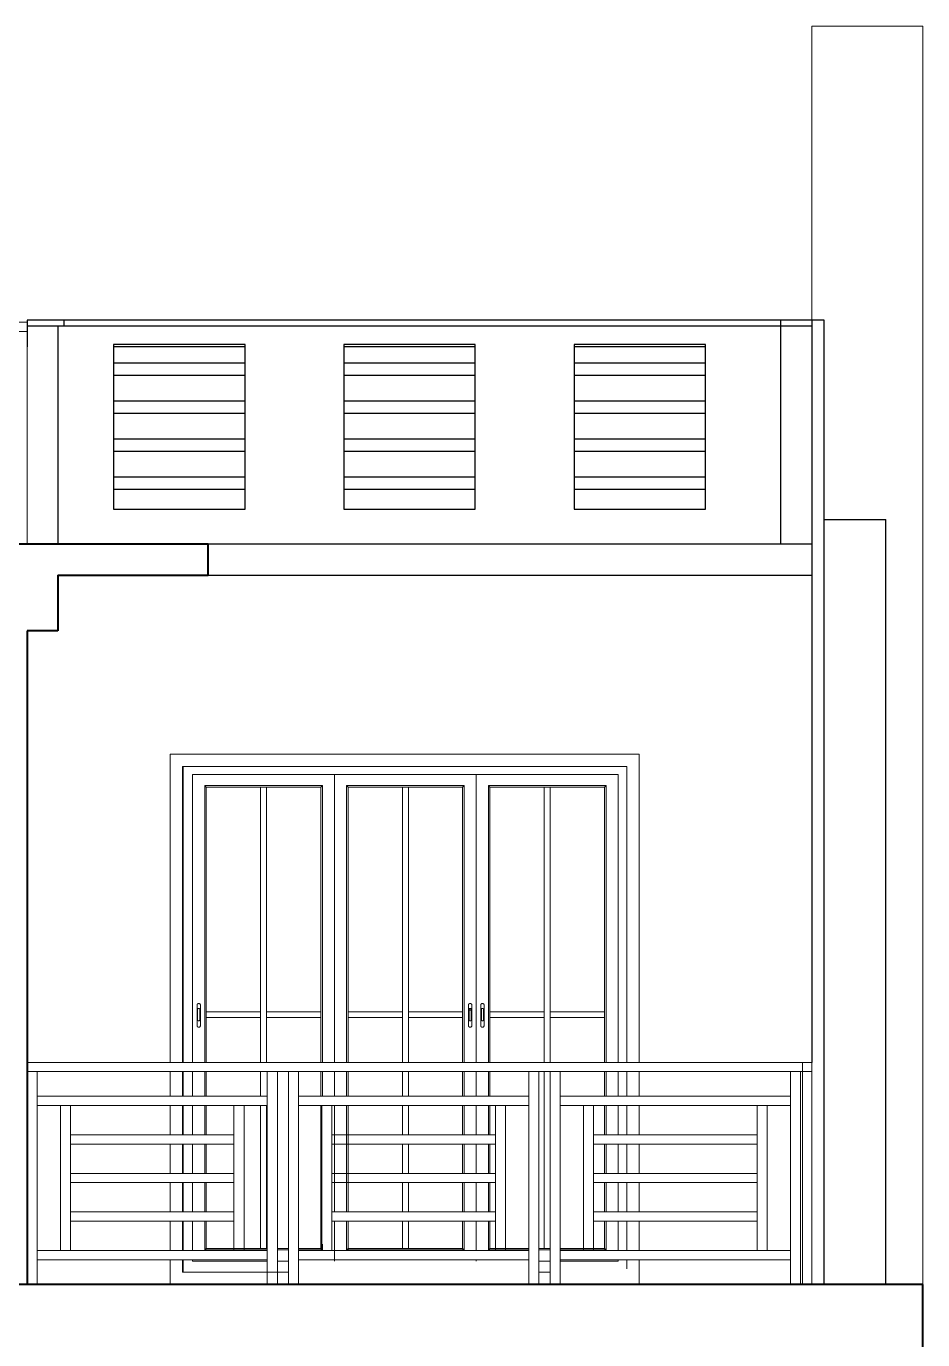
# Model space of a CAD drawing. Header units: inches. Extents: x 136316 to 155547, y -21384 to -17606.
# Drawn here: x 144683.8 to 144829.2, y -20387.6 to -20174.6 of the extents above; entities that cross this region are included whole.
import ezdxf

# ---------------------------------------------------------------- set-up
doc = ezdxf.new("R2010")
doc.units = ezdxf.units.IN
doc.header["$LTSCALE"] = 0.5
doc.header["$MEASUREMENT"] = 0
for name, color, linetype, lineweight in [('PARAPET', 50, 'Continuous', 13), ('wall', 1, 'Continuous', 40), ('wall light', 6, 'Continuous', 25), ('window', 4, 'Continuous', 13)]:
    doc.layers.add(name, color=color, linetype=linetype, lineweight=lineweight)

msp = doc.modelspace()

# ---------------------------------------------------------------- linework, layer by layer
at = {"layer": 'PARAPET'}
for p, q in [((144829.17, -20174.61), (144811.17, -20174.61)), ((144811.17, -20222.25), (144811.17, -20174.61)), ((144829.17, -20174.61), (144829.17, -20378.61)), ((144682.44, -20222.61), (144683.94, -20222.61)), ((144683.94, -20222.61), (144683.94, -20224.11)), ((144682.44, -20224.11), (144683.94, -20224.11)), ((144683.94, -20224.11), (144683.94, -20258.61)), ((144683.94, -20344.11), (144683.94, -20342.61)), ((144722.77, -20342.61), (144683.94, -20342.61)), ((144726.35, -20342.61), (144722.77, -20342.61)), ((144731.57, -20342.61), (144726.35, -20342.61)), ((144767.79, -20342.61), (144731.57, -20342.61)), ((144768.76, -20342.61), (144767.79, -20342.61)), ((144768.77, -20342.61), (144768.76, -20342.61)), ((144783.17, -20342.61), (144768.77, -20342.61)), ((144809.67, -20342.61), (144783.17, -20342.61)), ((144809.67, -20342.61), (144809.67, -20344.11)), ((144811.17, -20342.61), (144809.67, -20342.61)), ((144811.17, -20342.61), (144811.17, -20344.11)), ((144685.56, -20344.11), (144683.94, -20344.11)), ((144683.94, -20378.61), (144683.94, -20344.11)), ((144685.56, -20378.61), (144685.56, -20344.11)), ((144685.56, -20344.11), (144707.17, -20344.11)), ((144707.17, -20344.11), (144726.35, -20344.11)), ((144722.9, -20378.61), (144722.9, -20344.11)), ((144724.53, -20378.61), (144724.53, -20344.11)), ((144727.97, -20344.11), (144726.35, -20344.11)), ((144726.35, -20378.61), (144726.35, -20344.11)), ((144727.97, -20378.61), (144727.97, -20344.11)), ((144727.97, -20344.11), (144731.57, -20344.11)), ((144731.57, -20344.11), (144768.76, -20344.11)), ((144765.31, -20378.61), (144765.31, -20344.11)), ((144766.94, -20378.61), (144766.94, -20344.11)), ((144770.38, -20344.11), (144768.76, -20344.11)), ((144768.76, -20378.61), (144768.76, -20344.11)), ((144770.38, -20378.61), (144770.38, -20344.11)), ((144770.38, -20344.11), (144777.57, -20344.11)), ((144777.57, -20344.11), (144809.35, -20344.11)), ((144807.72, -20378.61), (144807.72, -20344.11)), ((144809.35, -20378.61), (144809.35, -20344.11)), ((144809.35, -20344.11), (144809.67, -20344.11)), ((144809.67, -20344.11), (144811.17, -20344.11)), ((144809.67, -20378.61), (144809.67, -20344.11)), ((144811.17, -20344.11), (144811.17, -20378.61)), ((144722.9, -20348.11), (144685.56, -20348.11)), ((144765.31, -20348.11), (144727.97, -20348.11)), ((144807.72, -20348.11), (144770.38, -20348.11)), ((144685.56, -20349.61), (144719.12, -20349.61)), ((144689.35, -20373.11), (144689.35, -20349.61)), ((144690.97, -20373.11), (144690.97, -20349.61)), ((144717.49, -20373.11), (144717.49, -20349.61)), ((144719.12, -20349.61), (144722.9, -20349.61)), ((144719.12, -20373.11), (144719.12, -20349.61)), ((144727.97, -20349.61), (144761.53, -20349.61)), ((144731.76, -20373.11), (144731.76, -20349.61)), ((144733.38, -20373.11), (144733.38, -20349.61)), ((144759.9, -20373.11), (144759.9, -20349.61)), ((144761.53, -20349.61), (144765.31, -20349.61)), ((144761.53, -20373.11), (144761.53, -20349.61)), ((144770.38, -20349.61), (144803.94, -20349.61)), ((144774.17, -20373.11), (144774.17, -20349.61)), ((144775.79, -20373.11), (144775.79, -20349.61)), ((144802.31, -20373.11), (144802.31, -20349.61)), ((144803.94, -20373.11), (144803.94, -20349.61)), ((144803.94, -20349.61), (144807.72, -20349.61)), ((144717.49, -20354.36), (144690.97, -20354.36)), ((144759.9, -20354.36), (144733.38, -20354.36)), ((144802.31, -20354.36), (144775.79, -20354.36)), ((144690.97, -20355.86), (144717.49, -20355.86)), ((144733.38, -20355.86), (144759.9, -20355.86)), ((144775.79, -20355.86), (144802.31, -20355.86)), ((144717.49, -20360.61), (144690.97, -20360.61)), ((144690.97, -20362.11), (144717.49, -20362.11)), ((144759.9, -20360.61), (144733.38, -20360.61)), ((144733.38, -20362.11), (144759.9, -20362.11)), ((144802.31, -20360.61), (144775.79, -20360.61)), ((144775.79, -20362.11), (144802.31, -20362.11)), ((144717.49, -20366.86), (144690.97, -20366.86)), ((144690.97, -20368.36), (144717.49, -20368.36)), ((144759.9, -20366.86), (144733.38, -20366.86)), ((144733.38, -20368.36), (144759.9, -20368.36)), ((144802.31, -20366.86), (144775.79, -20366.86)), ((144775.79, -20368.36), (144802.31, -20368.36)), ((144719.12, -20373.11), (144685.56, -20373.11)), ((144685.56, -20374.61), (144722.9, -20374.61)), ((144722.9, -20373.11), (144719.12, -20373.11)), ((144761.53, -20373.11), (144727.97, -20373.11)), ((144727.97, -20374.61), (144765.31, -20374.61)), ((144765.31, -20373.11), (144761.53, -20373.11)), ((144803.94, -20373.11), (144770.38, -20373.11)), ((144770.38, -20374.61), (144807.72, -20374.61)), ((144807.72, -20373.11), (144803.94, -20373.11)), ((144683.94, -20378.61), (144770.38, -20378.61)), ((144770.38, -20378.61), (144807.72, -20378.61)), ((144809.35, -20378.61), (144807.72, -20378.61)), ((144809.67, -20378.61), (144809.35, -20378.61)), ((144811.17, -20378.61), (144809.67, -20378.61)), ((144813.17, -20378.61), (144811.17, -20378.61))]:
    msp.add_line(p, q, dxfattribs=at)
at = {"layer": 'wall'}
for p, q in [((144688.94, -20263.61), (144713.3, -20263.61)), ((144688.94, -20263.61), (144688.94, -20272.61)), ((144688.94, -20272.61), (144683.94, -20272.61)), ((144683.94, -20272.61), (144683.94, -20378.61)), ((144813.17, -20378.61), (144678.94, -20378.61)), ((144829.17, -20378.61), (144813.17, -20378.61)), ((144829.17, -20392.61), (144829.17, -20378.61))]:
    msp.add_line(p, q, dxfattribs=at)
msp.add_lwpolyline([(144713.3, -20263.61), (144713.3, -20258.61), (144512.81, -20258.61), (144511.86, -20258.61), (144507.75, -20258.61), (144504.38, -20258.61)], dxfattribs=at)
at = {"layer": 'wall light'}
for p, q in [((144683.94, -20222.25), (144683.94, -20226.61)), ((144813.17, -20222.25), (144683.94, -20222.25)), ((144811.17, -20223.25), (144683.94, -20223.25)), ((144688.94, -20223.25), (144688.94, -20258.61)), ((144689.94, -20223.25), (144689.94, -20222.25)), ((144806.17, -20258.61), (144806.17, -20222.25)), ((144811.17, -20222.25), (144811.17, -20258.61)), ((144813.17, -20378.61), (144813.17, -20222.25)), ((144719.28, -20226.22), (144697.94, -20226.22)), ((144697.94, -20226.22), (144697.94, -20252.93)), ((144719.28, -20226.61), (144697.94, -20226.61)), ((144719.28, -20252.93), (144719.28, -20226.22)), ((144756.62, -20226.22), (144735.28, -20226.22)), ((144735.28, -20226.22), (144735.28, -20252.93)), ((144756.62, -20226.61), (144735.28, -20226.61)), ((144756.62, -20252.93), (144756.62, -20226.22)), ((144793.97, -20226.22), (144772.63, -20226.22)), ((144772.63, -20226.22), (144772.63, -20252.93)), ((144793.97, -20226.61), (144772.63, -20226.61)), ((144793.97, -20252.93), (144793.97, -20226.22)), ((144719.28, -20229.26), (144697.94, -20229.26)), ((144756.62, -20229.26), (144735.28, -20229.26)), ((144793.97, -20229.26), (144772.63, -20229.26)), ((144719.28, -20231.26), (144697.94, -20231.26)), ((144756.62, -20231.26), (144735.28, -20231.26)), ((144793.97, -20231.26), (144772.63, -20231.26)), ((144719.28, -20235.41), (144697.94, -20235.41)), ((144756.62, -20235.41), (144735.28, -20235.41)), ((144793.97, -20235.41), (144772.63, -20235.41)), ((144719.28, -20237.41), (144697.94, -20237.41)), ((144756.62, -20237.41), (144735.28, -20237.41)), ((144793.97, -20237.41), (144772.63, -20237.41)), ((144719.28, -20241.57), (144697.94, -20241.57)), ((144756.62, -20241.57), (144735.28, -20241.57)), ((144793.97, -20241.57), (144772.63, -20241.57)), ((144719.28, -20243.57), (144697.94, -20243.57)), ((144756.62, -20243.57), (144735.28, -20243.57)), ((144793.97, -20243.57), (144772.63, -20243.57)), ((144719.28, -20247.72), (144697.94, -20247.72)), ((144756.62, -20247.72), (144735.28, -20247.72)), ((144793.97, -20247.72), (144772.63, -20247.72)), ((144719.28, -20249.72), (144697.94, -20249.72)), ((144756.62, -20249.72), (144735.28, -20249.72)), ((144793.97, -20249.72), (144772.63, -20249.72)), ((144697.94, -20252.93), (144719.28, -20252.93)), ((144735.28, -20252.93), (144756.62, -20252.93)), ((144772.63, -20252.93), (144793.97, -20252.93)), ((144813.17, -20254.61), (144823.17, -20254.61)), ((144823.17, -20378.61), (144823.17, -20254.61)), ((144811.17, -20258.61), (144811.17, -20263.61)), ((144713.3, -20263.61), (144811.17, -20263.61)), ((144811.17, -20263.61), (144811.17, -20342.61))]:
    msp.add_line(p, q, dxfattribs=at)
msp.add_lwpolyline([(144811.17, -20258.61), (144713.3, -20258.61)], dxfattribs=at)
at = {"layer": 'window'}
for p, q in [((144783.17, -20292.61), (144707.17, -20292.61)), ((144707.17, -20292.61), (144707.17, -20342.61)), ((144783.17, -20342.61), (144783.17, -20292.61)), ((144709.17, -20294.61), (144709.17, -20342.61)), ((144781.17, -20294.61), (144709.17, -20294.61)), ((144709.28, -20294.61), (144709.28, -20342.61)), ((144710.78, -20342.61), (144710.78, -20295.94)), ((144779.78, -20295.94), (144710.78, -20295.94)), ((144733.78, -20295.94), (144733.78, -20342.61)), ((144756.78, -20295.94), (144756.78, -20342.61)), ((144779.78, -20295.94), (144779.78, -20342.61)), ((144781.17, -20294.61), (144781.17, -20342.61)), ((144712.75, -20342.61), (144712.75, -20297.74)), ((144712.75, -20297.74), (144731.82, -20297.74)), ((144712.99, -20297.97), (144712.75, -20297.74)), ((144712.99, -20342.61), (144712.99, -20297.97)), ((144731.57, -20297.97), (144712.99, -20297.97)), ((144721.79, -20297.97), (144721.79, -20342.61)), ((144722.77, -20297.97), (144722.77, -20342.61)), ((144731.57, -20297.97), (144731.82, -20297.74)), ((144731.57, -20297.97), (144731.57, -20342.61)), ((144731.82, -20297.74), (144731.82, -20342.61)), ((144754.82, -20297.74), (144735.75, -20297.74)), ((144735.75, -20297.74), (144735.75, -20342.61)), ((144735.99, -20297.97), (144735.75, -20297.74)), ((144735.99, -20297.97), (144735.99, -20342.61)), ((144735.99, -20297.97), (144754.57, -20297.97)), ((144744.79, -20297.97), (144744.79, -20342.61)), ((144745.77, -20297.97), (144745.77, -20342.61)), ((144754.57, -20297.97), (144754.82, -20297.74)), ((144754.57, -20342.61), (144754.57, -20297.97)), ((144754.82, -20342.61), (144754.82, -20297.74)), ((144758.75, -20342.61), (144758.75, -20297.74)), ((144758.75, -20297.74), (144777.82, -20297.74)), ((144758.99, -20297.97), (144758.75, -20297.74)), ((144758.99, -20342.61), (144758.99, -20297.97)), ((144777.57, -20297.97), (144758.99, -20297.97)), ((144767.79, -20297.97), (144767.79, -20342.61)), ((144768.77, -20297.97), (144768.77, -20342.61)), ((144777.57, -20297.97), (144777.82, -20297.74)), ((144777.57, -20297.97), (144777.57, -20342.61)), ((144777.82, -20297.74), (144777.82, -20342.61)), ((144711.51, -20333.25), (144711.52, -20333.22)), ((144711.51, -20333.29), (144711.52, -20333.22)), ((144711.51, -20333.29), (144711.51, -20333.25)), ((144711.51, -20336.68), (144711.51, -20333.29)), ((144711.52, -20333.22), (144711.54, -20333.19)), ((144711.54, -20333.19), (144711.56, -20333.16)), ((144711.59, -20333.13), (144711.56, -20333.16)), ((144711.62, -20333.11), (144711.59, -20333.13)), ((144711.61, -20333.94), (144711.6, -20333.96)), ((144711.6, -20333.96), (144711.6, -20333.98)), ((144711.6, -20333.98), (144711.6, -20334.01)), ((144711.6, -20334.01), (144711.6, -20335.71)), ((144711.63, -20333.92), (144711.61, -20333.94)), ((144711.62, -20333.11), (144711.65, -20333.09)), ((144711.65, -20333.9), (144711.63, -20333.92)), ((144711.69, -20333.08), (144711.65, -20333.09)), ((144711.67, -20333.89), (144711.65, -20333.9)), ((144711.69, -20333.88), (144711.67, -20333.89)), ((144711.73, -20333.07), (144711.69, -20333.08)), ((144711.72, -20333.87), (144711.69, -20333.88)), ((144711.75, -20333.86), (144711.72, -20333.87)), ((144711.78, -20333.07), (144711.73, -20333.07)), ((144711.78, -20333.86), (144711.75, -20333.86)), ((144711.82, -20333.07), (144711.78, -20333.07)), ((144711.8, -20333.86), (144711.78, -20333.86)), ((144711.83, -20333.87), (144711.8, -20333.86)), ((144711.82, -20333.07), (144711.86, -20333.08)), ((144711.86, -20333.88), (144711.83, -20333.87)), ((144711.86, -20333.08), (144711.9, -20333.09)), ((144711.88, -20333.89), (144711.86, -20333.88)), ((144711.9, -20333.9), (144711.88, -20333.89)), ((144711.9, -20333.09), (144711.94, -20333.11)), ((144711.92, -20333.92), (144711.9, -20333.9)), ((144711.94, -20333.94), (144711.92, -20333.92)), ((144711.94, -20333.11), (144711.97, -20333.13)), ((144711.95, -20333.96), (144711.94, -20333.94)), ((144711.96, -20333.98), (144711.95, -20333.96)), ((144711.96, -20334.01), (144711.96, -20333.98)), ((144711.96, -20335.71), (144711.96, -20334.01)), ((144711.97, -20333.13), (144711.99, -20333.16)), ((144712.02, -20333.19), (144711.99, -20333.16)), ((144712.03, -20333.22), (144712.02, -20333.19)), ((144712.04, -20333.25), (144712.03, -20333.22)), ((144712.04, -20333.25), (144712.05, -20333.29)), ((144712.05, -20333.29), (144712.05, -20336.68)), ((144712.99, -20334.41), (144721.79, -20334.41)), ((144722.77, -20334.41), (144731.57, -20334.41)), ((144744.79, -20334.41), (144735.99, -20334.41)), ((144754.57, -20334.41), (144745.77, -20334.41)), ((144755.53, -20333.22), (144755.52, -20333.25)), ((144755.52, -20333.25), (144755.52, -20333.29)), ((144755.52, -20333.29), (144755.52, -20336.68)), ((144755.54, -20333.19), (144755.53, -20333.22)), ((144755.57, -20333.16), (144755.54, -20333.19)), ((144755.59, -20333.13), (144755.57, -20333.16)), ((144755.63, -20333.11), (144755.59, -20333.13)), ((144755.6, -20334.01), (144755.61, -20333.98)), ((144755.6, -20334.26), (144755.6, -20334.01)), ((144755.6, -20334.26), (144755.61, -20334.23)), ((144755.6, -20335.71), (144755.6, -20334.26)), ((144755.61, -20333.96), (144755.62, -20333.94)), ((144755.61, -20333.98), (144755.61, -20333.96)), ((144755.61, -20334.21), (144755.62, -20334.19)), ((144755.61, -20334.23), (144755.61, -20334.21)), ((144755.62, -20333.94), (144755.64, -20333.92)), ((144755.62, -20334.19), (144755.64, -20334.17)), ((144755.66, -20333.09), (144755.63, -20333.11)), ((144755.64, -20333.92), (144755.66, -20333.9)), ((144755.64, -20334.17), (144755.66, -20334.15)), ((144755.7, -20333.08), (144755.66, -20333.09)), ((144755.66, -20333.9), (144755.68, -20333.89)), ((144755.66, -20334.15), (144755.68, -20334.14)), ((144755.68, -20333.89), (144755.7, -20333.88)), ((144755.68, -20334.14), (144755.7, -20334.12)), ((144755.74, -20333.07), (144755.7, -20333.08)), ((144755.7, -20333.88), (144755.73, -20333.87)), ((144755.7, -20334.12), (144755.73, -20334.12)), ((144755.73, -20333.87), (144755.76, -20333.86)), ((144755.73, -20334.12), (144755.76, -20334.11)), ((144755.79, -20333.07), (144755.74, -20333.07)), ((144755.76, -20333.86), (144755.79, -20333.86)), ((144755.76, -20334.11), (144755.79, -20334.11)), ((144755.83, -20333.07), (144755.79, -20333.07)), ((144755.79, -20333.86), (144755.81, -20333.86)), ((144755.79, -20334.11), (144755.81, -20334.11)), ((144755.81, -20333.86), (144755.84, -20333.87)), ((144755.81, -20334.11), (144755.84, -20334.12)), ((144755.87, -20333.08), (144755.83, -20333.07)), ((144755.84, -20333.87), (144755.87, -20333.88)), ((144755.84, -20334.12), (144755.87, -20334.12)), ((144755.91, -20333.09), (144755.87, -20333.08)), ((144755.87, -20333.88), (144755.89, -20333.89)), ((144755.87, -20334.12), (144755.89, -20334.14)), ((144755.89, -20333.89), (144755.91, -20333.9)), ((144755.89, -20334.14), (144755.91, -20334.15)), ((144755.94, -20333.11), (144755.91, -20333.09)), ((144755.91, -20333.9), (144755.93, -20333.92)), ((144755.91, -20334.15), (144755.93, -20334.17)), ((144755.93, -20333.92), (144755.95, -20333.94)), ((144755.93, -20334.17), (144755.95, -20334.19)), ((144755.98, -20333.13), (144755.94, -20333.11)), ((144755.95, -20333.94), (144755.96, -20333.96)), ((144755.95, -20334.19), (144755.96, -20334.21)), ((144755.96, -20333.96), (144755.96, -20333.98)), ((144755.96, -20333.98), (144755.97, -20334.01)), ((144755.96, -20334.21), (144755.96, -20334.23)), ((144755.96, -20334.23), (144755.97, -20334.26)), ((144755.97, -20335.71), (144755.97, -20334.01)), ((144756, -20333.16), (144755.98, -20333.13)), ((144756.03, -20333.19), (144756, -20333.16)), ((144756.04, -20333.22), (144756.03, -20333.19)), ((144756.05, -20333.25), (144756.04, -20333.22)), ((144756.06, -20333.29), (144756.04, -20333.22)), ((144756.06, -20333.29), (144756.05, -20333.25)), ((144756.06, -20336.68), (144756.06, -20333.29)), ((144757.51, -20333.25), (144757.52, -20333.22)), ((144757.51, -20333.29), (144757.52, -20333.22)), ((144757.51, -20333.29), (144757.51, -20333.25)), ((144757.51, -20336.68), (144757.51, -20333.29)), ((144757.52, -20333.22), (144757.54, -20333.19)), ((144757.54, -20333.19), (144757.56, -20333.16)), ((144757.59, -20333.13), (144757.56, -20333.16)), ((144757.62, -20333.11), (144757.59, -20333.13)), ((144757.61, -20333.94), (144757.6, -20333.96)), ((144757.6, -20333.96), (144757.6, -20333.98)), ((144757.6, -20333.98), (144757.6, -20334.01)), ((144757.6, -20334.01), (144757.6, -20335.71)), ((144757.63, -20333.92), (144757.61, -20333.94)), ((144757.62, -20333.11), (144757.65, -20333.09)), ((144757.65, -20333.9), (144757.63, -20333.92)), ((144757.69, -20333.08), (144757.65, -20333.09)), ((144757.67, -20333.89), (144757.65, -20333.9)), ((144757.69, -20333.88), (144757.67, -20333.89)), ((144757.73, -20333.07), (144757.69, -20333.08)), ((144757.72, -20333.87), (144757.69, -20333.88)), ((144757.75, -20333.86), (144757.72, -20333.87)), ((144757.78, -20333.07), (144757.73, -20333.07)), ((144757.78, -20333.86), (144757.75, -20333.86)), ((144757.82, -20333.07), (144757.78, -20333.07)), ((144757.8, -20333.86), (144757.78, -20333.86)), ((144757.83, -20333.87), (144757.8, -20333.86)), ((144757.82, -20333.07), (144757.86, -20333.08)), ((144757.86, -20333.88), (144757.83, -20333.87)), ((144757.86, -20333.08), (144757.9, -20333.09)), ((144757.88, -20333.89), (144757.86, -20333.88)), ((144757.9, -20333.9), (144757.88, -20333.89)), ((144757.9, -20333.09), (144757.94, -20333.11)), ((144757.92, -20333.92), (144757.9, -20333.9)), ((144757.94, -20333.94), (144757.92, -20333.92)), ((144757.94, -20333.11), (144757.97, -20333.13)), ((144757.95, -20333.96), (144757.94, -20333.94)), ((144757.96, -20333.98), (144757.95, -20333.96)), ((144757.96, -20334.01), (144757.96, -20333.98)), ((144757.96, -20335.71), (144757.96, -20334.01)), ((144757.97, -20333.13), (144757.99, -20333.16)), ((144758.02, -20333.19), (144757.99, -20333.16)), ((144758.03, -20333.22), (144758.02, -20333.19)), ((144758.04, -20333.25), (144758.03, -20333.22)), ((144758.04, -20333.25), (144758.05, -20333.29)), ((144758.05, -20333.29), (144758.05, -20336.68)), ((144758.99, -20334.41), (144767.79, -20334.41)), ((144768.77, -20334.41), (144777.57, -20334.41)), ((144711.6, -20335.74), (144711.6, -20335.71)), ((144711.6, -20335.76), (144711.6, -20335.74)), ((144711.61, -20335.78), (144711.6, -20335.76)), ((144711.63, -20335.8), (144711.61, -20335.78)), ((144711.65, -20335.82), (144711.63, -20335.8)), ((144711.67, -20335.83), (144711.65, -20335.82)), ((144711.69, -20335.85), (144711.67, -20335.83)), ((144711.72, -20335.86), (144711.69, -20335.85)), ((144711.75, -20335.86), (144711.72, -20335.86)), ((144711.78, -20335.86), (144711.75, -20335.86)), ((144711.8, -20335.86), (144711.78, -20335.86)), ((144711.83, -20335.86), (144711.8, -20335.86)), ((144711.86, -20335.85), (144711.83, -20335.86)), ((144711.88, -20335.83), (144711.86, -20335.85)), ((144711.9, -20335.82), (144711.88, -20335.83)), ((144711.92, -20335.8), (144711.9, -20335.82)), ((144711.94, -20335.78), (144711.92, -20335.8)), ((144711.95, -20335.76), (144711.94, -20335.78)), ((144711.96, -20335.74), (144711.95, -20335.76)), ((144711.96, -20335.71), (144711.96, -20335.74)), ((144712.99, -20335.31), (144721.79, -20335.31)), ((144722.77, -20335.31), (144731.57, -20335.31)), ((144744.79, -20335.31), (144735.99, -20335.31)), ((144754.57, -20335.31), (144745.77, -20335.31)), ((144755.6, -20335.71), (144755.61, -20335.74)), ((144755.61, -20335.74), (144755.61, -20335.76)), ((144755.61, -20335.76), (144755.62, -20335.78)), ((144755.62, -20335.78), (144755.64, -20335.8)), ((144755.64, -20335.8), (144755.66, -20335.82)), ((144755.66, -20335.82), (144755.68, -20335.83)), ((144755.68, -20335.83), (144755.7, -20335.85)), ((144755.7, -20335.85), (144755.73, -20335.86)), ((144755.73, -20335.86), (144755.76, -20335.86)), ((144755.76, -20335.86), (144755.79, -20335.86)), ((144755.79, -20335.86), (144755.81, -20335.86)), ((144755.81, -20335.86), (144755.84, -20335.86)), ((144755.84, -20335.86), (144755.87, -20335.85)), ((144755.87, -20335.85), (144755.89, -20335.83)), ((144755.89, -20335.83), (144755.91, -20335.82)), ((144755.91, -20335.82), (144755.93, -20335.8)), ((144755.93, -20335.8), (144755.95, -20335.78)), ((144755.95, -20335.78), (144755.96, -20335.76)), ((144755.96, -20335.74), (144755.97, -20335.71)), ((144755.96, -20335.76), (144755.96, -20335.74)), ((144757.6, -20335.74), (144757.6, -20335.71)), ((144757.6, -20335.76), (144757.6, -20335.74)), ((144757.61, -20335.78), (144757.6, -20335.76)), ((144757.63, -20335.8), (144757.61, -20335.78)), ((144757.65, -20335.82), (144757.63, -20335.8)), ((144757.67, -20335.83), (144757.65, -20335.82)), ((144757.69, -20335.85), (144757.67, -20335.83)), ((144757.72, -20335.86), (144757.69, -20335.85)), ((144757.75, -20335.86), (144757.72, -20335.86)), ((144757.78, -20335.86), (144757.75, -20335.86)), ((144757.8, -20335.86), (144757.78, -20335.86)), ((144757.83, -20335.86), (144757.8, -20335.86)), ((144757.86, -20335.85), (144757.83, -20335.86)), ((144757.88, -20335.83), (144757.86, -20335.85)), ((144757.9, -20335.82), (144757.88, -20335.83)), ((144757.92, -20335.8), (144757.9, -20335.82)), ((144757.94, -20335.78), (144757.92, -20335.8)), ((144757.95, -20335.76), (144757.94, -20335.78)), ((144757.96, -20335.74), (144757.95, -20335.76)), ((144757.96, -20335.71), (144757.96, -20335.74)), ((144758.99, -20335.31), (144767.79, -20335.31)), ((144768.77, -20335.31), (144777.57, -20335.31)), ((144711.51, -20336.72), (144711.51, -20336.68)), ((144711.52, -20336.75), (144711.51, -20336.72)), ((144711.52, -20336.75), (144711.54, -20336.78)), ((144711.54, -20336.78), (144711.56, -20336.81)), ((144711.56, -20336.81), (144711.59, -20336.84)), ((144711.62, -20336.86), (144711.59, -20336.84)), ((144711.65, -20336.88), (144711.62, -20336.86)), ((144711.65, -20336.88), (144711.69, -20336.89)), ((144711.73, -20336.9), (144711.69, -20336.89)), ((144711.78, -20336.9), (144711.73, -20336.9)), ((144711.78, -20336.9), (144711.82, -20336.9)), ((144711.82, -20336.9), (144711.86, -20336.89)), ((144711.9, -20336.88), (144711.86, -20336.89)), ((144711.94, -20336.86), (144711.9, -20336.88)), ((144711.94, -20336.86), (144711.97, -20336.84)), ((144711.97, -20336.84), (144711.99, -20336.81)), ((144711.99, -20336.81), (144712.02, -20336.78)), ((144712.03, -20336.75), (144712.02, -20336.78)), ((144712.05, -20336.68), (144712.03, -20336.75)), ((144712.04, -20336.72), (144712.03, -20336.75)), ((144712.04, -20336.72), (144712.05, -20336.68)), ((144755.52, -20336.72), (144755.52, -20336.68)), ((144755.52, -20336.68), (144755.53, -20336.75)), ((144755.52, -20336.72), (144755.53, -20336.75)), ((144755.53, -20336.75), (144755.54, -20336.78)), ((144755.54, -20336.78), (144755.57, -20336.81)), ((144755.57, -20336.81), (144755.59, -20336.84)), ((144755.59, -20336.84), (144755.63, -20336.86)), ((144755.63, -20336.86), (144755.66, -20336.88)), ((144755.66, -20336.88), (144755.7, -20336.89)), ((144755.7, -20336.89), (144755.74, -20336.9)), ((144755.74, -20336.9), (144755.79, -20336.9)), ((144755.79, -20336.9), (144755.83, -20336.9)), ((144755.83, -20336.9), (144755.87, -20336.89)), ((144755.87, -20336.89), (144755.91, -20336.88)), ((144755.91, -20336.88), (144755.94, -20336.86)), ((144755.94, -20336.86), (144755.98, -20336.84)), ((144755.98, -20336.84), (144756, -20336.81)), ((144756, -20336.81), (144756.03, -20336.78)), ((144756.03, -20336.78), (144756.04, -20336.75)), ((144756.04, -20336.75), (144756.05, -20336.72)), ((144756.05, -20336.72), (144756.06, -20336.68)), ((144757.51, -20336.72), (144757.51, -20336.68)), ((144757.52, -20336.75), (144757.51, -20336.72)), ((144757.52, -20336.75), (144757.54, -20336.78)), ((144757.54, -20336.78), (144757.56, -20336.81)), ((144757.56, -20336.81), (144757.59, -20336.84)), ((144757.62, -20336.86), (144757.59, -20336.84)), ((144757.65, -20336.88), (144757.62, -20336.86)), ((144757.65, -20336.88), (144757.69, -20336.89)), ((144757.73, -20336.9), (144757.69, -20336.89)), ((144757.78, -20336.9), (144757.73, -20336.9)), ((144757.78, -20336.9), (144757.82, -20336.9)), ((144757.82, -20336.9), (144757.86, -20336.89)), ((144757.9, -20336.88), (144757.86, -20336.89)), ((144757.94, -20336.86), (144757.9, -20336.88)), ((144757.94, -20336.86), (144757.97, -20336.84)), ((144757.97, -20336.84), (144757.99, -20336.81)), ((144757.99, -20336.81), (144758.02, -20336.78)), ((144758.03, -20336.75), (144758.02, -20336.78)), ((144758.05, -20336.68), (144758.03, -20336.75)), ((144758.04, -20336.72), (144758.03, -20336.75)), ((144758.04, -20336.72), (144758.05, -20336.68)), ((144707.17, -20344.11), (144707.17, -20348.11)), ((144709.17, -20344.11), (144709.17, -20348.11)), ((144709.28, -20344.11), (144709.28, -20348.11)), ((144710.78, -20348.11), (144710.78, -20344.11)), ((144712.75, -20348.11), (144712.75, -20344.11)), ((144712.99, -20348.11), (144712.99, -20344.11)), ((144721.79, -20344.11), (144721.79, -20348.11)), ((144731.57, -20344.11), (144731.57, -20348.11)), ((144731.82, -20344.11), (144731.82, -20348.11)), ((144733.78, -20344.11), (144733.78, -20348.11)), ((144735.75, -20344.11), (144735.75, -20348.11)), ((144735.99, -20344.11), (144735.99, -20348.11)), ((144744.79, -20344.11), (144744.79, -20348.11)), ((144745.77, -20344.11), (144745.77, -20348.11)), ((144754.57, -20348.11), (144754.57, -20344.11)), ((144754.82, -20348.11), (144754.82, -20344.11)), ((144756.78, -20344.11), (144756.78, -20348.11)), ((144758.75, -20348.11), (144758.75, -20344.11)), ((144758.99, -20348.11), (144758.99, -20344.11)), ((144767.79, -20344.11), (144767.79, -20372.81)), ((144777.57, -20344.11), (144777.57, -20348.11)), ((144777.82, -20344.11), (144777.82, -20348.11)), ((144779.78, -20344.11), (144779.78, -20348.11)), ((144781.17, -20344.11), (144781.17, -20348.11)), ((144783.17, -20348.11), (144783.17, -20344.11)), ((144707.17, -20349.61), (144707.17, -20354.36)), ((144709.17, -20349.61), (144709.17, -20354.36)), ((144709.28, -20349.61), (144709.28, -20354.36)), ((144710.78, -20354.36), (144710.78, -20349.61)), ((144712.75, -20354.36), (144712.75, -20349.61)), ((144712.99, -20354.36), (144712.99, -20349.61)), ((144721.79, -20349.61), (144721.79, -20372.81)), ((144722.77, -20349.61), (144722.77, -20372.81)), ((144731.57, -20349.61), (144731.57, -20372.81)), ((144733.78, -20349.61), (144733.78, -20366.86)), ((144735.75, -20349.61), (144735.75, -20366.86)), ((144735.99, -20349.61), (144735.99, -20366.86)), ((144744.79, -20349.61), (144744.79, -20354.36)), ((144745.77, -20349.61), (144745.77, -20354.36)), ((144754.57, -20354.36), (144754.57, -20349.61)), ((144754.82, -20354.36), (144754.82, -20349.61)), ((144756.78, -20349.61), (144756.78, -20354.36)), ((144758.75, -20354.36), (144758.75, -20349.61)), ((144758.99, -20354.36), (144758.99, -20349.61)), ((144777.57, -20349.61), (144777.57, -20354.36)), ((144777.82, -20349.61), (144777.82, -20354.36)), ((144779.78, -20349.61), (144779.78, -20354.36)), ((144781.17, -20349.61), (144781.17, -20354.36)), ((144783.17, -20354.36), (144783.17, -20349.61)), ((144707.17, -20355.86), (144707.17, -20360.61)), ((144709.17, -20355.86), (144709.17, -20360.61)), ((144709.28, -20355.86), (144709.28, -20360.61)), ((144710.78, -20360.61), (144710.78, -20355.86)), ((144712.75, -20360.61), (144712.75, -20355.86)), ((144712.99, -20360.61), (144712.99, -20355.86)), ((144744.79, -20355.86), (144744.79, -20360.61)), ((144745.77, -20355.86), (144745.77, -20360.61)), ((144754.57, -20360.61), (144754.57, -20355.86)), ((144754.82, -20360.61), (144754.82, -20355.86)), ((144756.78, -20355.86), (144756.78, -20360.61)), ((144758.75, -20360.61), (144758.75, -20355.86)), ((144758.99, -20360.61), (144758.99, -20355.86)), ((144777.57, -20355.86), (144777.57, -20360.61)), ((144777.82, -20355.86), (144777.82, -20360.61)), ((144779.78, -20355.86), (144779.78, -20360.61)), ((144781.17, -20355.86), (144781.17, -20360.61)), ((144783.17, -20360.61), (144783.17, -20355.86)), ((144707.17, -20362.11), (144707.17, -20366.86)), ((144709.17, -20362.11), (144709.17, -20366.86)), ((144709.28, -20362.11), (144709.28, -20366.86)), ((144710.78, -20366.86), (144710.78, -20362.11)), ((144712.75, -20366.86), (144712.75, -20362.11)), ((144712.99, -20366.86), (144712.99, -20362.11)), ((144744.79, -20362.11), (144744.79, -20366.86)), ((144745.77, -20362.11), (144745.77, -20366.86)), ((144754.57, -20366.86), (144754.57, -20362.11)), ((144754.82, -20366.86), (144754.82, -20362.11)), ((144756.78, -20362.11), (144756.78, -20366.86)), ((144758.75, -20366.86), (144758.75, -20362.11)), ((144758.99, -20366.86), (144758.99, -20362.11)), ((144777.57, -20362.11), (144777.57, -20366.86)), ((144777.82, -20362.11), (144777.82, -20366.86)), ((144779.78, -20362.11), (144779.78, -20366.86)), ((144781.17, -20362.11), (144781.17, -20366.86)), ((144783.17, -20366.86), (144783.17, -20362.11)), ((144707.17, -20368.36), (144707.17, -20373.11)), ((144709.17, -20368.36), (144709.17, -20373.11)), ((144709.28, -20368.36), (144709.28, -20373.11)), ((144710.78, -20373.11), (144710.78, -20368.36)), ((144712.75, -20373.03), (144712.75, -20368.36)), ((144712.99, -20372.81), (144712.99, -20368.36)), ((144733.78, -20368.36), (144733.78, -20374.61)), ((144735.75, -20368.36), (144735.75, -20373.11)), ((144735.99, -20368.36), (144735.99, -20373.03)), ((144744.79, -20368.36), (144744.79, -20372.81)), ((144745.77, -20368.36), (144745.77, -20372.81)), ((144754.57, -20372.81), (144754.57, -20368.36)), ((144754.82, -20373.03), (144754.82, -20368.36)), ((144756.78, -20368.36), (144756.78, -20373.11)), ((144758.75, -20373.03), (144758.75, -20368.36)), ((144758.99, -20372.81), (144758.99, -20368.36)), ((144777.57, -20368.36), (144777.57, -20372.81)), ((144777.82, -20368.36), (144777.82, -20373.03)), ((144779.78, -20368.36), (144779.78, -20373.11)), ((144781.17, -20368.36), (144781.17, -20373.11)), ((144783.17, -20373.11), (144783.17, -20368.36)), ((144707.17, -20372.11), (144707.17, -20373.11)), ((144709.17, -20372.11), (144709.17, -20373.11)), ((144709.28, -20372.11), (144709.28, -20373.11)), ((144710.78, -20373.11), (144710.78, -20372.11)), ((144712.75, -20373.03), (144712.75, -20372.11)), ((144712.99, -20372.81), (144712.99, -20372.11)), ((144721.79, -20372.11), (144721.79, -20372.81)), ((144722.77, -20372.11), (144722.77, -20372.81)), ((144731.57, -20372.11), (144731.57, -20372.81)), ((144731.82, -20372.11), (144731.82, -20373.03)), ((144733.78, -20372.11), (144733.78, -20374.83)), ((144735.75, -20372.11), (144735.75, -20373.03)), ((144735.99, -20372.11), (144735.99, -20372.81)), ((144754.57, -20372.81), (144754.57, -20372.11)), ((144754.82, -20373.03), (144754.82, -20372.11)), ((144756.78, -20372.11), (144756.78, -20373.11)), ((144758.75, -20373.03), (144758.75, -20372.11)), ((144758.99, -20372.81), (144758.99, -20372.11)), ((144767.79, -20372.11), (144767.79, -20372.81)), ((144777.57, -20372.11), (144777.57, -20372.81)), ((144777.82, -20372.11), (144777.82, -20373.03)), ((144779.78, -20372.11), (144779.78, -20373.11)), ((144781.17, -20372.11), (144781.17, -20373.11)), ((144783.17, -20373.11), (144783.17, -20372.11)), ((144707.17, -20374.61), (144707.17, -20378.61)), ((144707.17, -20374.61), (144707.17, -20376.11)), ((144709.17, -20374.61), (144709.17, -20376.61)), ((144709.28, -20374.61), (144709.28, -20376.61)), ((144710.78, -20374.83), (144710.78, -20374.61)), ((144722.9, -20374.83), (144710.78, -20374.83)), ((144712.75, -20373.03), (144712.99, -20372.81)), ((144722.9, -20373.03), (144712.75, -20373.03)), ((144722.9, -20372.81), (144712.99, -20372.81)), ((144726.35, -20372.81), (144724.53, -20372.81)), ((144726.35, -20373.03), (144724.53, -20373.03)), ((144726.35, -20374.83), (144724.53, -20374.83)), ((144731.57, -20372.81), (144727.97, -20372.81)), ((144731.82, -20373.03), (144727.97, -20373.03)), ((144731.57, -20372.81), (144731.82, -20373.03)), ((144735.99, -20372.81), (144735.75, -20373.03)), ((144735.75, -20373.03), (144754.82, -20373.03)), ((144735.99, -20372.81), (144754.57, -20372.81)), ((144754.82, -20373.03), (144754.57, -20372.81)), ((144756.78, -20374.61), (144756.78, -20374.83)), ((144758.75, -20373.03), (144758.99, -20372.81)), ((144765.31, -20373.03), (144758.75, -20373.03)), ((144765.31, -20372.81), (144758.99, -20372.81)), ((144768.76, -20372.81), (144766.94, -20372.81)), ((144768.76, -20373.03), (144766.94, -20373.03)), ((144768.76, -20374.83), (144766.94, -20374.83)), ((144777.57, -20372.81), (144770.38, -20372.81)), ((144777.82, -20373.03), (144770.38, -20373.03)), ((144779.78, -20374.83), (144770.38, -20374.83)), ((144777.57, -20372.81), (144777.82, -20373.03)), ((144779.78, -20374.61), (144779.78, -20374.83)), ((144781.17, -20374.61), (144781.17, -20376.11)), ((144783.17, -20376.11), (144783.17, -20374.61)), ((144783.17, -20378.61), (144783.17, -20374.61)), ((144726.35, -20376.61), (144709.17, -20376.61)), ((144768.76, -20376.61), (144766.94, -20376.61)), ((144707.17, -20377.61), (144707.17, -20378.61)), ((144707.17, -20378.61), (144717.49, -20378.61)), ((144719.12, -20378.61), (144722.9, -20378.61)), ((144724.53, -20378.61), (144726.35, -20378.61)), ((144727.97, -20378.61), (144731.76, -20378.61)), ((144733.38, -20378.61), (144759.9, -20378.61)), ((144761.53, -20378.61), (144765.31, -20378.61)), ((144766.94, -20378.61), (144768.76, -20378.61)), ((144770.38, -20378.61), (144774.17, -20378.61)), ((144775.79, -20378.61), (144783.17, -20378.61)), ((144783.17, -20378.61), (144783.17, -20377.61))]:
    msp.add_line(p, q, dxfattribs=at)

doc.saveas('drawing.dxf')
